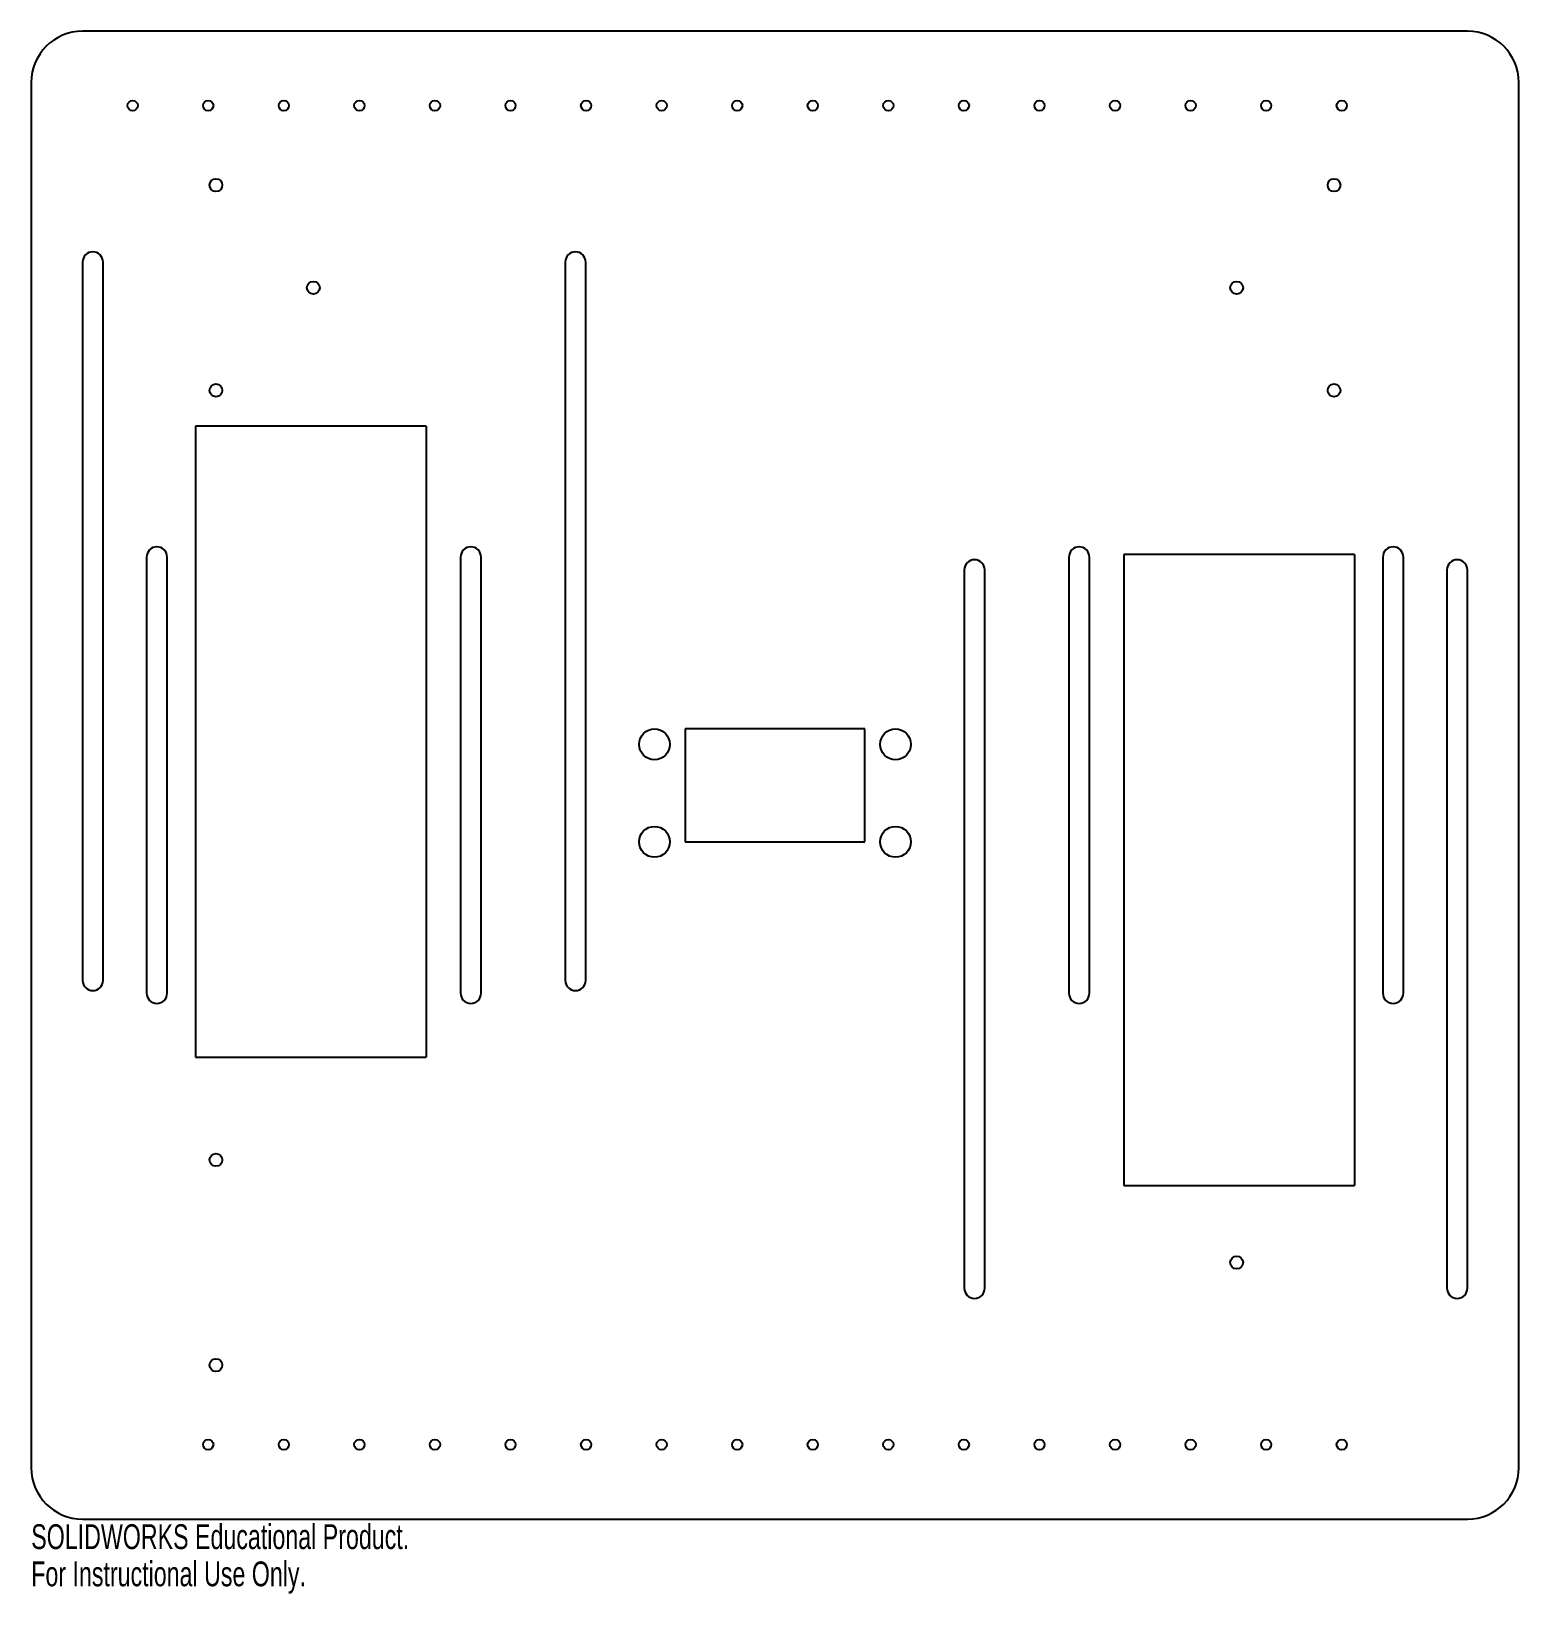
# Model space of a CAD drawing. Header units: millimetres. Extents: x -145 to 145, y -160 to 145.
import ezdxf

# ---------------------------------------------------------------- set-up
doc = ezdxf.new("R2010")
doc.units = ezdxf.units.MM
doc.styles.add('SLDTEXTSTYLE0', font='TXT', dxfattribs={"width": 0.7})

msp = doc.modelspace()

# ---------------------------------------------------------------- linework, layer by layer
at = {"color": 7, "linetype": 'Continuous', "lineweight": 25}
for p, q in [((135, 145), (-135, 145)), ((-145, 135), (-145, -135)), ((145, -135), (145, 135)), ((-135, 100), (-135, -40)), ((-131, -40), (-131, 100)), ((-40.9, 100), (-40.9, -40)), ((-36.9, -40), (-36.9, 100)), ((-113, 68), (-113, -55)), ((-68, 68), (-113, 68)), ((-68, 68), (-68, -55)), ((68, 43), (68, -80)), ((113, 43), (68, 43)), ((113, 43), (113, -80)), ((-122.5, 42.5), (-122.5, -42.5)), ((-118.5, -42.5), (-118.5, 42.5)), ((-61.3, 42.5), (-61.3, -42.5)), ((-57.3, -42.5), (-57.3, 42.5)), ((36.9, 40), (36.9, -100)), ((40.9, -100), (40.9, 40)), ((57.3, 42.5), (57.3, -42.5)), ((61.3, -42.5), (61.3, 42.5)), ((118.5, 42.5), (118.5, -42.5)), ((122.5, -42.5), (122.5, 42.5)), ((131, 40), (131, -100)), ((135, -100), (135, 40)), ((-17.5, 9), (-17.5, -13)), ((17.5, 9), (-17.5, 9)), ((17.5, -13), (17.5, 9)), ((-17.5, -13), (17.5, -13)), ((-113, -55), (-68, -55)), ((68, -80), (113, -80)), ((-135, -145), (135, -145))]:
    msp.add_line(p, q, dxfattribs=at)
for centre, radius in [((-125.222, 130.5), 1), ((-110.49, 130.5), 1), ((-95.758, 130.5), 1), ((-81.026, 130.5), 1), ((-66.294, 130.5), 1), ((-51.562, 130.5), 1), ((-36.83, 130.5), 1), ((-22.098, 130.5), 1), ((-7.366, 130.5), 1), ((7.366, 130.5), 1), ((22.098, 130.5), 1), ((36.83, 130.5), 1), ((51.562, 130.5), 1), ((66.294, 130.5), 1), ((81.026, 130.5), 1), ((95.758, 130.5), 1), ((110.49, 130.5), 1), ((-109, 115), 1.245), ((109, 115), 1.245), ((-90, 95), 1.245), ((90, 95), 1.245), ((-109, 75), 1.245), ((109, 75), 1.245), ((-23.5, 6), 3), ((23.5, 6), 3), ((-23.5, -13), 3), ((23.5, -13), 3), ((-109, -75), 1.245), ((90, -95), 1.245), ((-109, -115), 1.245), ((-110.49, -130.5), 1), ((-95.758, -130.5), 1), ((-81.026, -130.5), 1), ((-66.294, -130.5), 1), ((-51.562, -130.5), 1), ((-36.83, -130.5), 1), ((-22.098, -130.5), 1), ((-7.366, -130.5), 1), ((7.366, -130.5), 1), ((22.098, -130.5), 1), ((36.83, -130.5), 1), ((51.562, -130.5), 1), ((66.294, -130.5), 1), ((81.026, -130.5), 1), ((95.758, -130.5), 1), ((110.49, -130.5), 1)]:
    msp.add_circle(centre, radius, dxfattribs=at)
for centre, radius, start, end in [((-135, 135), 10, 90, 180), ((135, 135), 10, 0, 90), ((-133, 100), 2, 0, 180), ((-38.9, 100), 2, 0, 180), ((-120.5, 42.5), 2, 0, 180), ((-59.3, 42.5), 2, 0, 180), ((59.3, 42.5), 2, 0, 180), ((120.5, 42.5), 2, 0, 180), ((38.9, 40), 2, 0, 180), ((133, 40), 2, 0, 180), ((-133, -40), 2, 180, 0), ((-120.5, -42.5), 2, 180, 0), ((-59.3, -42.5), 2, 180, 0), ((-38.9, -40), 2, 180, 0), ((59.3, -42.5), 2, 180, 0), ((120.5, -42.5), 2, 180, 0), ((38.9, -100), 2, 180, 0), ((133, -100), 2, 180, 0), ((-135, -135), 10, 180, 270), ((135, -135), 10, 270, 0)]:
    msp.add_arc(centre, radius, start, end, dxfattribs=at)

# ---------------------------------------------------------------- texts
at = {"color": 7, "linetype": 'Continuous', "char_height": 4.83362, "attachment_point": 1, "style": 'SLDTEXTSTYLE0'}
for s, insert in [('SOLIDWORKS Educational Product.', (-145, -146.02)), ('For Instructional Use Only.', (-145, -153.27))]:
    msp.add_mtext(s, dxfattribs=dict(at, insert=insert))

doc.saveas('drawing.dxf')
